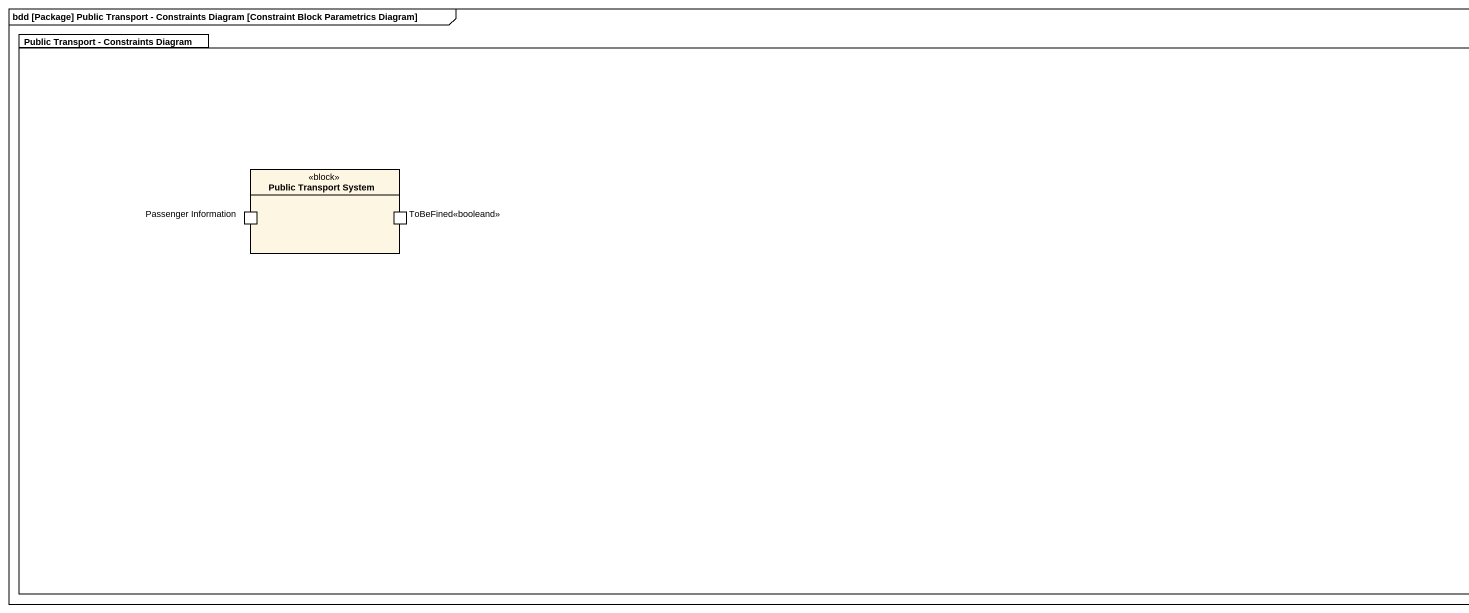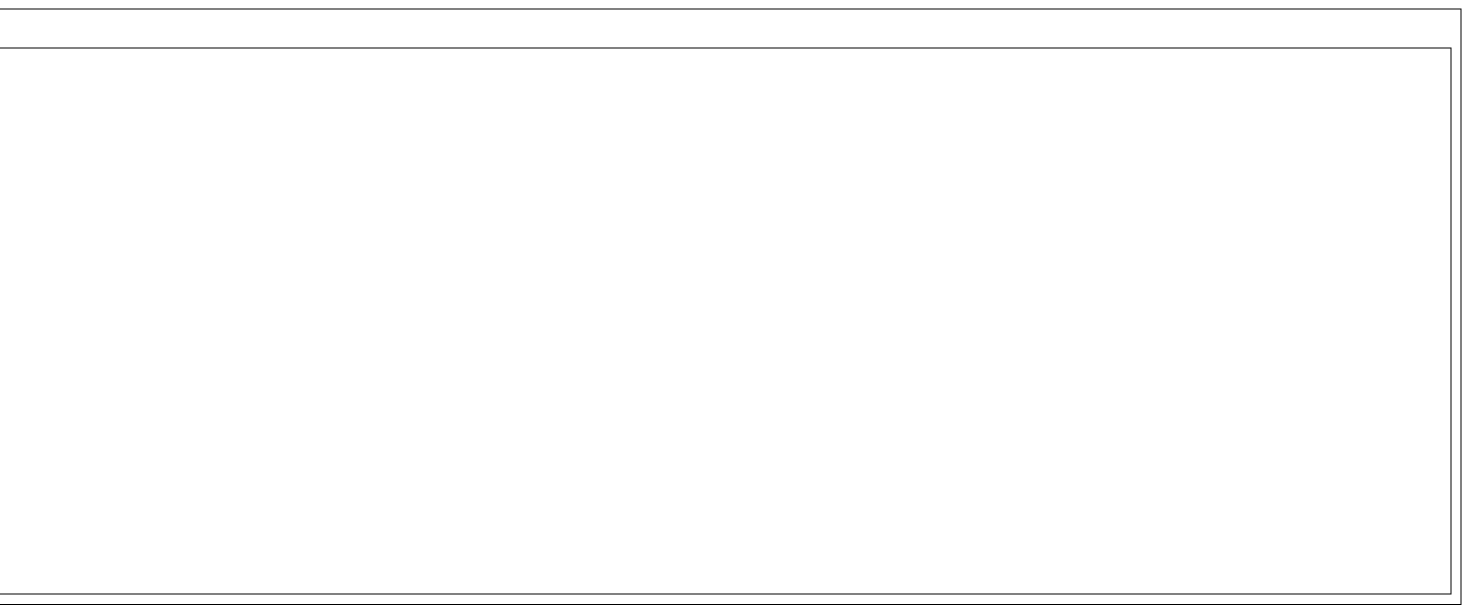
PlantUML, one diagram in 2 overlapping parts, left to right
@startuml
mainframe bdd [Package] Public Transport - Constraints Diagram [Constraint Block Parametrics Diagram]
package "Public Transport - Constraints Diagram" as Public_Transport {
  rectangle "Public Transport System" as Public_Transport_System <<block>> {
    port "Passenger Information" as Passenger_Information
    port "ToBeFined<<booleand>>" as ToBeFined_booleand
  }
}
@enduml
